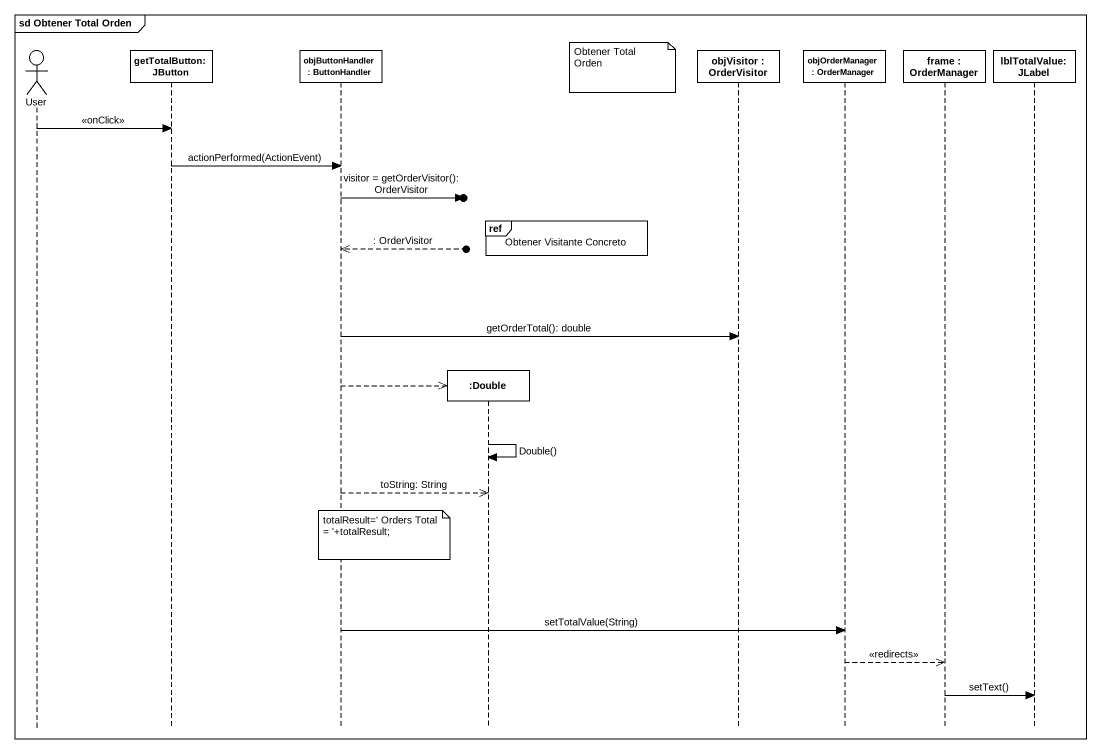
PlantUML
@startuml
mainframe sd Obtener Total Orden
hide footbox
actor User
participant "getTotalButton: JButton" as getTotalButton_JButton
participant "objButtonHandler : ButtonHandler" as objButtonHandler
participant ":Double" as Double
participant "objVisitor : OrderVisitor" as objVisitor
participant "objOrderManager : OrderManager" as objOrderManager
participant "frame : OrderManager" as frame_
participant "lblTotalValue: JLabel" as lblTotalValue_JLabel

note left of objVisitor : Obtener Total Orden
User -> getTotalButton_JButton : <<onClick>>
getTotalButton_JButton -> objButtonHandler : actionPerformed(ActionEvent)
objButtonHandler ->o] : visitor = getOrderVisitor(): OrderVisitor
ref over Double : Obtener Visitante Concreto
objButtonHandler <<--o] : : OrderVisitor
objButtonHandler -> objVisitor : getOrderTotal(): double
objButtonHandler -->> Double **
Double -> Double : Double()
objButtonHandler -->> Double : toString: String
note over objButtonHandler : totalResult=' Orders Total = '+totalResult;
objButtonHandler -> objOrderManager : setTotalValue(String)
objOrderManager -->> frame_ : <<redirects>>
frame_ -> lblTotalValue_JLabel : setText()
@enduml
